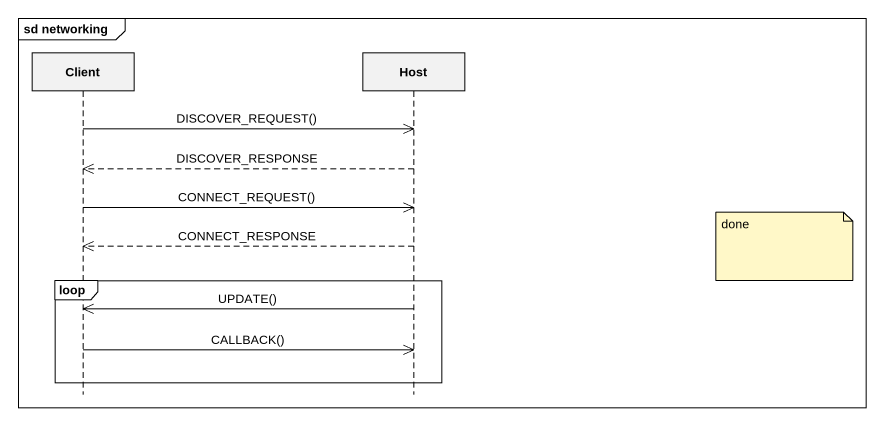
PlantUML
@startuml
mainframe sd networking
hide footbox
participant Client
participant Host

Client ->> Host : DISCOVER_REQUEST()
Host -->> Client : DISCOVER_RESPONSE
Client ->> Host : CONNECT_REQUEST()
note right of Host : done
Host -->> Client : CONNECT_RESPONSE
loop
  Host ->> Client : UPDATE()
  Client ->> Host : CALLBACK()
end
@enduml
